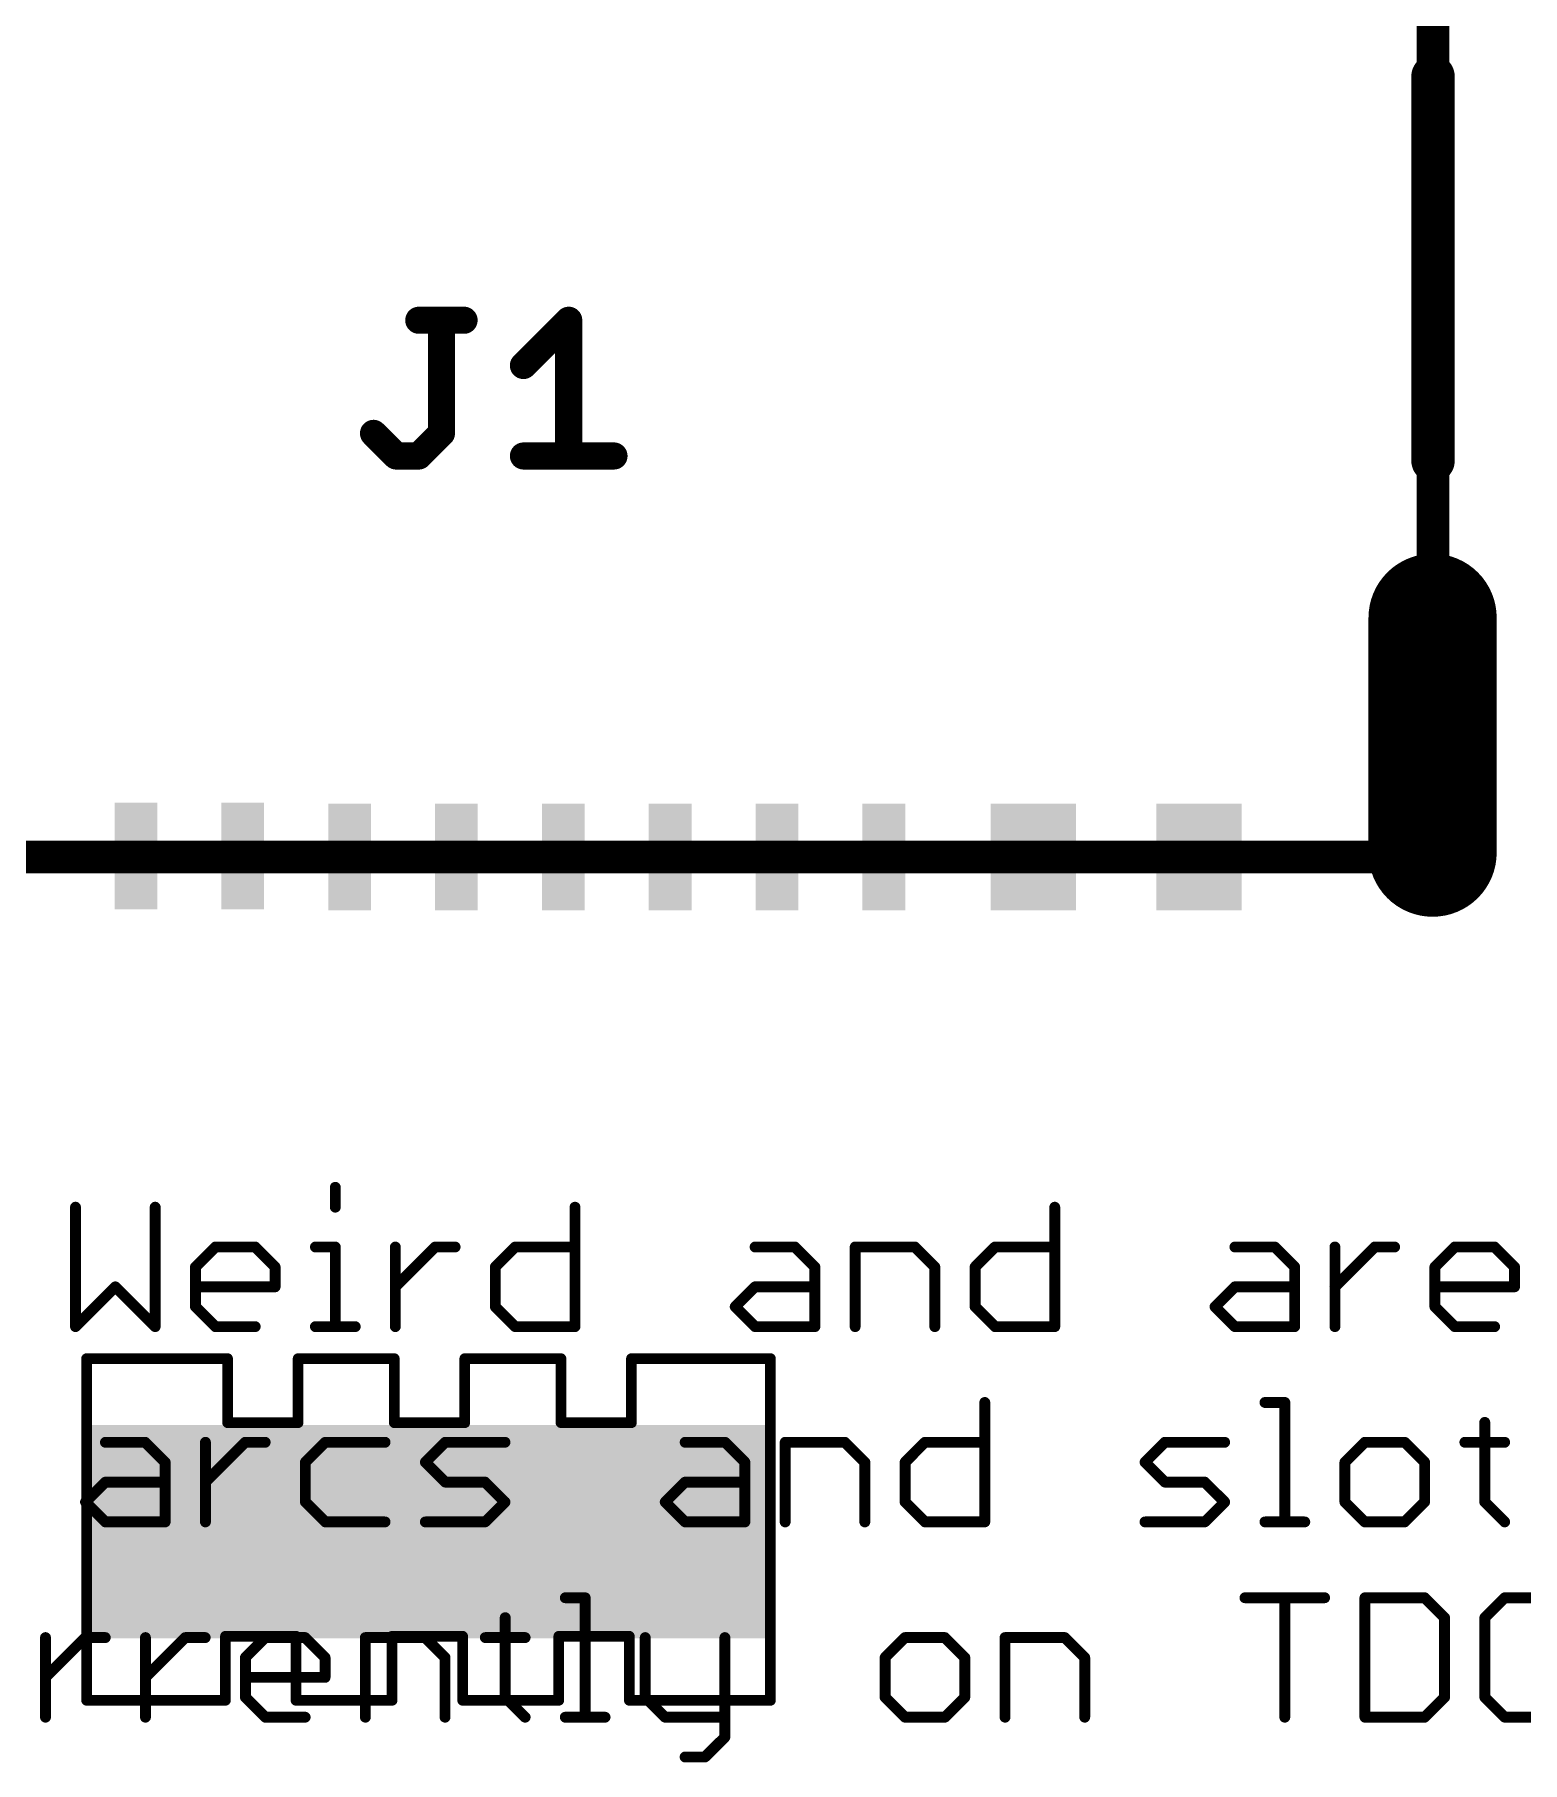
# Model space of a CAD drawing. Extents: x 0 to 102, y -4 to 29.
# Drawn here: x 61.4 to 68.37, y 14.39 to 22.48 of the extents above; entities that cross this region are included whole.
import ezdxf

# ---------------------------------------------------------------- set-up
doc = ezdxf.new("R2010")
doc.units = 0
for name, color, linetype in [('21', 253, 'CONTINUOUS'), ('25', 253, 'CONTINUOUS'), ('51', 41, 'CONTINUOUS')]:
    doc.layers.add(name, color=color, linetype=linetype)

# ---------------------------------------------------------------- blocks, each defined once
blk = doc.blocks.new('RECT')
blk.add_solid([(-0.5, -0.5), (0.5, -0.5), (-0.5, 0.5), (0.5, 0.5)])

msp = doc.modelspace()

# ---------------------------------------------------------------- linework, layer by layer
at = {"layer": '21', "const_width": 0.2032}
msp.add_lwpolyline([(67.947, 20.488), (67.947, 22.288)], dxfattribs=at)
at = {"layer": '21', "const_width": 0.1016}
for points in [[(67.9978, 22.288, 1), (67.8962, 22.288)], [(67.8962, 20.488, 1), (67.9978, 20.488)]]:
    msp.add_lwpolyline(points, format="xyb", dxfattribs=at)
at = {"layer": '25', "const_width": 0.0635}
for points in [[(63.2007, 21.1778, 1), (63.2007, 21.1143)], [(63.3384, 21.146, 1), (63.2749, 21.146)], [(63.4126, 21.1143, 1), (63.4126, 21.1778)], [(63.9341, 21.146, 1), (63.8706, 21.146)], [(63.9248, 21.1236, 1), (63.8799, 21.1685)], [(63.668, 20.9566, 1), (63.7129, 20.9117)], [(63.0113, 20.6389, 1), (62.9664, 20.594)], [(63.2749, 20.6164, 1), (63.3384, 20.6164)], [(63.3291, 20.594, 1), (63.2842, 20.6389)], [(63.0948, 20.5422, 1), (63.0948, 20.4788)], [(63.0723, 20.488, 1), (63.1172, 20.533)], [(63.1783, 20.533, 1), (63.2232, 20.488)], [(63.2007, 20.4788, 1), (63.2007, 20.5422)], [(63.6905, 20.5422, 1), (63.6905, 20.4788)], [(64.1142, 20.4788, 1), (64.1142, 20.5422)], [(63.8706, 20.5105, 1), (63.9341, 20.5105)]]:
    msp.add_lwpolyline(points, format="xyb", dxfattribs=at)
at = {"layer": '25', "const_width": 0.127}
for points in [[(63.2007, 21.146), (63.4126, 21.146)], [(63.3066, 20.6164), (63.3066, 21.146)], [(63.6905, 20.9342), (63.9023, 21.146)], [(63.9023, 21.146), (63.9023, 20.5105)], [(62.9889, 20.6164), (63.0948, 20.5105)], [(63.2007, 20.5105), (63.3066, 20.6164)], [(63.0948, 20.5105), (63.2007, 20.5105)], [(63.6905, 20.5105), (64.1142, 20.5105)]]:
    msp.add_lwpolyline(points, dxfattribs=at)
at = {"layer": '51'}
for points, const_width in [([(67.947, 25.983), (67.947, 18.633)], 0.1524), ([(67.947, 18.633), (67.947, 20.253)], 0.01), ([(67.945, 18.653), (67.945, 19.753)], 0.6), ([(67.947, 18.633), (59.307, 18.633)], 0.1524), ([(62.81, 17.0863), (62.81, 16.9931)], 0.0508), ([(61.5942, 16.9931), (61.5942, 16.4338)], 0.0508), ([(61.9671, 16.4338), (61.9671, 16.9931)], 0.0508), ([(63.9317, 16.9931), (63.9317, 16.4338)], 0.0508), ([(66.1769, 16.9931), (66.1769, 16.4338)], 0.0508), ([(62.1555, 16.7134), (62.2487, 16.8067)], 0.0508), ([(62.2487, 16.8067), (62.4352, 16.8067)], 0.0508), ([(62.4352, 16.8067), (62.5284, 16.7134)], 0.0508), ([(62.7168, 16.8067), (62.81, 16.8067)], 0.0508), ([(62.81, 16.8067), (62.81, 16.4338)], 0.0508), ([(63.091, 16.4338), (63.091, 16.8067)], 0.0508), ([(63.091, 16.6202), (63.2775, 16.8067)], 0.0508), ([(63.2775, 16.8067), (63.3707, 16.8067)], 0.0508), ([(63.5588, 16.7134), (63.652, 16.8067)], 0.0508), ([(63.652, 16.8067), (63.9317, 16.8067)], 0.0508), ([(64.7746, 16.8067), (64.9611, 16.8067)], 0.0508), ([(64.9611, 16.8067), (65.0543, 16.7134)], 0.0508), ([(65.2427, 16.4338), (65.2427, 16.8067)], 0.0508), ([(65.2427, 16.8067), (65.5224, 16.8067)], 0.0508), ([(65.5224, 16.8067), (65.6156, 16.7134)], 0.0508), ([(65.804, 16.7134), (65.8972, 16.8067)], 0.0508), ([(65.8972, 16.8067), (66.1769, 16.8067)], 0.0508), ([(67.0199, 16.8067), (67.2063, 16.8067)], 0.0508), ([(67.2063, 16.8067), (67.2995, 16.7134)], 0.0508), ([(67.488, 16.4338), (67.488, 16.8067)], 0.0508), ([(67.488, 16.6202), (67.6744, 16.8067)], 0.0508), ([(67.6744, 16.8067), (67.7676, 16.8067)], 0.0508), ([(67.9557, 16.7134), (68.0489, 16.8067)], 0.0508), ([(68.0489, 16.8067), (68.2354, 16.8067)], 0.0508), ([(68.2354, 16.8067), (68.3286, 16.7134)], 0.0508), ([(62.1555, 16.527), (62.1555, 16.7134)], 0.0508), ([(62.5284, 16.7134), (62.5284, 16.6202)], 0.0508), ([(63.5588, 16.527), (63.5588, 16.7134)], 0.0508), ([(65.0543, 16.7134), (65.0543, 16.4338)], 0.0508), ([(65.6156, 16.7134), (65.6156, 16.4338)], 0.0508), ([(65.804, 16.527), (65.804, 16.7134)], 0.0508), ([(67.2995, 16.7134), (67.2995, 16.4338)], 0.0508), ([(67.9557, 16.527), (67.9557, 16.7134)], 0.0508), ([(68.3286, 16.7134), (68.3286, 16.6202)], 0.0508), ([(61.5942, 16.4338), (61.7806, 16.6202)], 0.0508), ([(61.7806, 16.6202), (61.9671, 16.4338)], 0.0508), ([(62.5284, 16.6202), (62.1555, 16.6202)], 0.0508), ([(64.6814, 16.527), (64.7746, 16.6202)], 0.0508), ([(64.7746, 16.6202), (65.0543, 16.6202)], 0.0508), ([(66.9267, 16.527), (67.0199, 16.6202)], 0.0508), ([(67.0199, 16.6202), (67.2995, 16.6202)], 0.0508), ([(68.3286, 16.6202), (67.9557, 16.6202)], 0.0508), ([(62.2487, 16.4338), (62.1555, 16.527)], 0.0508), ([(63.652, 16.4338), (63.5588, 16.527)], 0.0508), ([(64.7746, 16.4338), (64.6814, 16.527)], 0.0508), ([(65.8972, 16.4338), (65.804, 16.527)], 0.0508), ([(67.0199, 16.4338), (66.9267, 16.527)], 0.0508), ([(68.0489, 16.4338), (67.9557, 16.527)], 0.0508), ([(62.4352, 16.4338), (62.2487, 16.4338)], 0.0508), ([(62.7168, 16.4338), (62.9033, 16.4338)], 0.0508), ([(63.9317, 16.4338), (63.652, 16.4338)], 0.0508), ([(65.0543, 16.4338), (64.7746, 16.4338)], 0.0508), ([(66.1769, 16.4338), (65.8972, 16.4338)], 0.0508), ([(67.2995, 16.4338), (67.0199, 16.4338)], 0.0508), ([(68.2354, 16.4338), (68.0489, 16.4338)], 0.0508), ([(62.306, 16.284), (61.646, 16.284)], 0.05), ([(61.646, 16.284), (61.646, 14.684)], 0.05), ([(62.306, 15.984), (62.306, 16.284)], 0.05), ([(63.086, 16.284), (62.636, 16.284)], 0.05), ([(62.636, 16.284), (62.636, 15.984)], 0.05), ([(63.086, 15.984), (63.086, 16.284)], 0.05), ([(63.866, 16.284), (63.416, 16.284)], 0.05), ([(63.416, 16.284), (63.416, 15.984)], 0.05), ([(63.866, 15.984), (63.866, 16.284)], 0.05), ([(64.846, 16.284), (64.196, 16.284)], 0.05), ([(64.196, 16.284), (64.196, 15.984)], 0.05), ([(64.846, 14.684), (64.846, 16.284)], 0.0508), ([(65.8494, 16.0787), (65.8494, 15.5194)], 0.0508), ([(67.1605, 16.0787), (67.2537, 16.0787)], 0.0508), ([(67.2537, 16.0787), (67.2537, 15.5194)], 0.0508), ([(62.636, 15.984), (62.306, 15.984)], 0.05), ([(63.416, 15.984), (63.086, 15.984)], 0.05), ([(64.196, 15.984), (63.866, 15.984)], 0.05), ([(68.1892, 15.9855), (68.1892, 15.6126)], 0.0508), ([(61.7342, 15.8923), (61.9206, 15.8923)], 0.0508), ([(61.9206, 15.8923), (62.0138, 15.799)], 0.0508), ([(62.2023, 15.5194), (62.2023, 15.8923)], 0.0508), ([(62.2023, 15.7058), (62.3887, 15.8923)], 0.0508), ([(62.3887, 15.8923), (62.4819, 15.8923)], 0.0508), ([(62.7633, 15.8923), (62.67, 15.799)], 0.0508), ([(63.0429, 15.8923), (62.7633, 15.8923)], 0.0508), ([(63.2314, 15.799), (63.3246, 15.8923)], 0.0508), ([(63.3246, 15.8923), (63.6042, 15.8923)], 0.0508), ([(64.4472, 15.8923), (64.6336, 15.8923)], 0.0508), ([(64.6336, 15.8923), (64.7268, 15.799)], 0.0508), ([(64.9153, 15.5194), (64.9153, 15.8923)], 0.0508), ([(64.9153, 15.8923), (65.1949, 15.8923)], 0.0508), ([(65.1949, 15.8923), (65.2881, 15.799)], 0.0508), ([(65.4766, 15.799), (65.5698, 15.8923)], 0.0508), ([(65.5698, 15.8923), (65.8494, 15.8923)], 0.0508), ([(66.5992, 15.799), (66.6924, 15.8923)], 0.0508), ([(66.6924, 15.8923), (66.9721, 15.8923)], 0.0508), ([(67.6279, 15.8923), (67.5347, 15.799)], 0.0508), ([(67.8144, 15.8923), (67.6279, 15.8923)], 0.0508), ([(67.9076, 15.799), (67.8144, 15.8923)], 0.0508), ([(68.096, 15.8923), (68.2825, 15.8923)], 0.0508), ([(62.0138, 15.799), (62.0138, 15.5194)], 0.0508), ([(62.67, 15.799), (62.67, 15.6126)], 0.0508), ([(63.3246, 15.7058), (63.2314, 15.799)], 0.0508), ([(64.7268, 15.799), (64.7268, 15.5194)], 0.0508), ([(65.2881, 15.799), (65.2881, 15.5194)], 0.0508), ([(65.4766, 15.6126), (65.4766, 15.799)], 0.0508), ([(66.6924, 15.7058), (66.5992, 15.799)], 0.0508), ([(67.5347, 15.799), (67.5347, 15.6126)], 0.0508), ([(67.9076, 15.6126), (67.9076, 15.799)], 0.0508), ([(61.641, 15.6126), (61.7342, 15.7058)], 0.0508), ([(61.7342, 15.7058), (62.0138, 15.7058)], 0.0508), ([(63.511, 15.7058), (63.3246, 15.7058)], 0.0508), ([(63.6042, 15.6126), (63.511, 15.7058)], 0.0508), ([(64.354, 15.6126), (64.4472, 15.7058)], 0.0508), ([(64.4472, 15.7058), (64.7268, 15.7058)], 0.0508), ([(66.8788, 15.7058), (66.6924, 15.7058)], 0.0508), ([(66.9721, 15.6126), (66.8788, 15.7058)], 0.0508), ([(61.7342, 15.5194), (61.641, 15.6126)], 0.0508), ([(62.67, 15.6126), (62.7633, 15.5194)], 0.0508), ([(63.511, 15.5194), (63.6042, 15.6126)], 0.0508), ([(64.4472, 15.5194), (64.354, 15.6126)], 0.0508), ([(65.5698, 15.5194), (65.4766, 15.6126)], 0.0508), ([(66.8788, 15.5194), (66.9721, 15.6126)], 0.0508), ([(67.5347, 15.6126), (67.6279, 15.5194)], 0.0508), ([(67.8144, 15.5194), (67.9076, 15.6126)], 0.0508), ([(68.1892, 15.6126), (68.2825, 15.5194)], 0.0508), ([(62.0138, 15.5194), (61.7342, 15.5194)], 0.0508), ([(62.7633, 15.5194), (63.0429, 15.5194)], 0.0508), ([(63.2314, 15.5194), (63.511, 15.5194)], 0.0508), ([(64.7268, 15.5194), (64.4472, 15.5194)], 0.0508), ([(65.8494, 15.5194), (65.5698, 15.5194)], 0.0508), ([(66.5992, 15.5194), (66.8788, 15.5194)], 0.0508), ([(67.1605, 15.5194), (67.3469, 15.5194)], 0.0508), ([(67.6279, 15.5194), (67.8144, 15.5194)], 0.0508), ([(63.8862, 15.1643), (63.9794, 15.1643)], 0.0508), ([(63.9794, 15.1643), (63.9794, 14.605)], 0.0508), ([(67.0669, 15.1643), (67.4398, 15.1643)], 0.0508), ([(67.2534, 14.605), (67.2534, 15.1643)], 0.0508), ([(67.6283, 15.1643), (67.6283, 14.605)], 0.0508), ([(67.9079, 15.1643), (67.6283, 15.1643)], 0.0508), ([(68.0011, 15.0711), (67.9079, 15.1643)], 0.0508), ([(68.2828, 15.1643), (68.1896, 15.0711)], 0.0508), ([(68.4692, 15.1643), (68.2828, 15.1643)], 0.0508), ([(63.6052, 15.0711), (63.6052, 14.6982)], 0.0508), ([(68.0011, 14.6982), (68.0011, 15.0711)], 0.0508), ([(68.1896, 15.0711), (68.1896, 14.6982)], 0.0508), ([(61.4538, 14.605), (61.4538, 14.9779)], 0.0508), ([(61.4538, 14.7914), (61.6403, 14.9779)], 0.0508), ([(61.6403, 14.9779), (61.7335, 14.9779)], 0.0508), ([(61.9216, 14.605), (61.9216, 14.9779)], 0.0508), ([(61.9216, 14.7914), (62.108, 14.9779)], 0.0508), ([(62.108, 14.9779), (62.2012, 14.9779)], 0.0508), ([(62.296, 14.684), (62.296, 14.984)], 0.05), ([(62.296, 14.984), (62.626, 14.984)], 0.05), ([(62.3894, 14.8846), (62.4826, 14.9779)], 0.0508), ([(62.4826, 14.9779), (62.669, 14.9779)], 0.0508), ([(62.626, 14.984), (62.626, 14.684)], 0.05), ([(62.669, 14.9779), (62.7622, 14.8846)], 0.0508), ([(62.9507, 14.605), (62.9507, 14.9779)], 0.0508), ([(62.9507, 14.9779), (63.2303, 14.9779)], 0.0508), ([(63.076, 14.684), (63.076, 14.984)], 0.05), ([(63.076, 14.984), (63.406, 14.984)], 0.05), ([(63.2303, 14.9779), (63.3235, 14.8846)], 0.0508), ([(63.406, 14.984), (63.406, 14.684)], 0.05), ([(63.512, 14.9779), (63.6984, 14.9779)], 0.0508), ([(63.856, 14.684), (63.856, 14.984)], 0.05), ([(63.856, 14.984), (64.186, 14.984)], 0.05), ([(64.186, 14.984), (64.186, 14.684)], 0.05), ([(64.2604, 14.9779), (64.2604, 14.6982)], 0.0508), ([(64.6332, 14.9779), (64.6332, 14.5118)], 0.0508), ([(65.4762, 14.9779), (65.383, 14.8846)], 0.0508), ([(65.6626, 14.9779), (65.4762, 14.9779)], 0.0508), ([(65.7559, 14.8846), (65.6626, 14.9779)], 0.0508), ([(65.9443, 14.605), (65.9443, 14.9779)], 0.0508), ([(65.9443, 14.9779), (66.224, 14.9779)], 0.0508), ([(66.224, 14.9779), (66.3172, 14.8846)], 0.0508), ([(62.3894, 14.6982), (62.3894, 14.8846)], 0.0508), ([(62.7622, 14.8846), (62.7622, 14.7914)], 0.0508), ([(63.3235, 14.8846), (63.3235, 14.605)], 0.0508), ([(65.383, 14.8846), (65.383, 14.6982)], 0.0508), ([(65.7559, 14.6982), (65.7559, 14.8846)], 0.0508), ([(66.3172, 14.8846), (66.3172, 14.605)], 0.0508), ([(62.7622, 14.7914), (62.3894, 14.7914)], 0.0508), ([(61.646, 14.684), (62.296, 14.684)], 0.05), ([(62.4826, 14.605), (62.3894, 14.6982)], 0.0508), ([(62.626, 14.684), (63.076, 14.684)], 0.05), ([(63.406, 14.684), (63.856, 14.684)], 0.05), ([(63.6052, 14.6982), (63.6984, 14.605)], 0.0508), ([(64.186, 14.684), (64.846, 14.684)], 0.05), ([(64.2604, 14.6982), (64.3536, 14.605)], 0.0508), ([(65.383, 14.6982), (65.4762, 14.605)], 0.0508), ([(65.6626, 14.605), (65.7559, 14.6982)], 0.0508), ([(67.9079, 14.605), (68.0011, 14.6982)], 0.0508), ([(68.1896, 14.6982), (68.2828, 14.605)], 0.0508), ([(62.669, 14.605), (62.4826, 14.605)], 0.0508), ([(63.8862, 14.605), (64.0726, 14.605)], 0.0508), ([(64.3536, 14.605), (64.6332, 14.605)], 0.0508), ([(65.4762, 14.605), (65.6626, 14.605)], 0.0508), ([(67.6283, 14.605), (67.9079, 14.605)], 0.0508), ([(68.2828, 14.605), (68.4692, 14.605)], 0.0508), ([(64.6332, 14.5118), (64.54, 14.4186)], 0.0508), ([(64.54, 14.4186), (64.4468, 14.4186)], 0.0508)]:
    msp.add_lwpolyline(points, dxfattribs=dict(at, const_width=const_width))
for points, const_width in [([(67.9495, 20.253, 1), (67.9445, 20.253)], 0.005), ([(68.095, 19.753, 1), (67.795, 19.753)], 0.3), ([(67.795, 18.653, 1), (68.095, 18.653)], 0.3), ([(67.947, 18.5949, 1), (67.947, 18.6711)], 0.0762), ([(67.9089, 18.633, 1), (67.9851, 18.633)], 0.0762), ([(67.9445, 18.633, 1), (67.9495, 18.633)], 0.005), ([(62.8227, 17.0863, 1), (62.7973, 17.0863)], 0.0254), ([(61.6069, 16.9931, 1), (61.5815, 16.9931)], 0.0254), ([(61.9798, 16.9931, 1), (61.9544, 16.9931)], 0.0254), ([(62.7973, 16.9931, 1), (62.8227, 16.9931)], 0.0254), ([(63.9444, 16.9931, 1), (63.919, 16.9931)], 0.0254), ([(66.1896, 16.9931, 1), (66.1642, 16.9931)], 0.0254), ([(62.2487, 16.8194, 1), (62.2487, 16.794)], 0.0254), ([(62.2577, 16.7977, 1), (62.2398, 16.8156)], 0.0254), ([(62.4441, 16.8156, 1), (62.4262, 16.7977)], 0.0254), ([(62.4352, 16.794, 1), (62.4352, 16.8194)], 0.0254), ([(62.7168, 16.8194, 1), (62.7168, 16.794)], 0.0254), ([(62.8227, 16.8067, 1), (62.7973, 16.8067)], 0.0254), ([(62.81, 16.794, 1), (62.81, 16.8194)], 0.0254), ([(63.1037, 16.8067, 1), (63.0783, 16.8067)], 0.0254), ([(63.2775, 16.8194, 1), (63.2775, 16.794)], 0.0254), ([(63.2864, 16.7977, 1), (63.2685, 16.8156)], 0.0254), ([(63.3707, 16.794, 1), (63.3707, 16.8194)], 0.0254), ([(63.652, 16.8194, 1), (63.652, 16.794)], 0.0254), ([(63.661, 16.7977, 1), (63.643, 16.8156)], 0.0254), ([(63.9317, 16.794, 1), (63.9317, 16.8194)], 0.0254), ([(64.7746, 16.8194, 1), (64.7746, 16.794)], 0.0254), ([(64.97, 16.8156, 1), (64.9521, 16.7977)], 0.0254), ([(64.9611, 16.794, 1), (64.9611, 16.8194)], 0.0254), ([(65.2554, 16.8067, 1), (65.23, 16.8067)], 0.0254), ([(65.2427, 16.8194, 1), (65.2427, 16.794)], 0.0254), ([(65.5313, 16.8156, 1), (65.5134, 16.7977)], 0.0254), ([(65.5224, 16.794, 1), (65.5224, 16.8194)], 0.0254), ([(65.8972, 16.8194, 1), (65.8972, 16.794)], 0.0254), ([(65.9062, 16.7977, 1), (65.8883, 16.8156)], 0.0254), ([(66.1769, 16.794, 1), (66.1769, 16.8194)], 0.0254), ([(67.0199, 16.8194, 1), (67.0199, 16.794)], 0.0254), ([(67.2153, 16.8156, 1), (67.1973, 16.7977)], 0.0254), ([(67.2063, 16.794, 1), (67.2063, 16.8194)], 0.0254), ([(67.5007, 16.8067, 1), (67.4753, 16.8067)], 0.0254), ([(67.6744, 16.8194, 1), (67.6744, 16.794)], 0.0254), ([(67.6834, 16.7977, 1), (67.6654, 16.8156)], 0.0254), ([(67.7676, 16.794, 1), (67.7676, 16.8194)], 0.0254), ([(68.0489, 16.8194, 1), (68.0489, 16.794)], 0.0254), ([(68.0579, 16.7977, 1), (68.04, 16.8156)], 0.0254), ([(68.2443, 16.8156, 1), (68.2264, 16.7977)], 0.0254), ([(68.2354, 16.794, 1), (68.2354, 16.8194)], 0.0254), ([(62.1682, 16.7134, 1), (62.1428, 16.7134)], 0.0254), ([(62.1465, 16.7224, 1), (62.1645, 16.7045)], 0.0254), ([(62.5411, 16.7134, 1), (62.5157, 16.7134)], 0.0254), ([(62.5194, 16.7045, 1), (62.5374, 16.7224)], 0.0254), ([(63.5715, 16.7134, 1), (63.5461, 16.7134)], 0.0254), ([(63.5498, 16.7224, 1), (63.5678, 16.7045)], 0.0254), ([(65.067, 16.7134, 1), (65.0416, 16.7134)], 0.0254), ([(65.0453, 16.7045, 1), (65.0632, 16.7224)], 0.0254), ([(65.6283, 16.7134, 1), (65.6029, 16.7134)], 0.0254), ([(65.6066, 16.7045, 1), (65.6246, 16.7224)], 0.0254), ([(65.8167, 16.7134, 1), (65.7913, 16.7134)], 0.0254), ([(65.7951, 16.7224, 1), (65.813, 16.7045)], 0.0254), ([(67.3122, 16.7134, 1), (67.2868, 16.7134)], 0.0254), ([(67.2905, 16.7045, 1), (67.3085, 16.7224)], 0.0254), ([(67.9684, 16.7134, 1), (67.943, 16.7134)], 0.0254), ([(67.9467, 16.7224, 1), (67.9647, 16.7045)], 0.0254), ([(68.3413, 16.7134, 1), (68.3159, 16.7134)], 0.0254), ([(68.3196, 16.7045, 1), (68.3376, 16.7224)], 0.0254), ([(61.7896, 16.6292, 1), (61.7717, 16.6112)], 0.0254), ([(61.7896, 16.6112, 1), (61.7717, 16.6292)], 0.0254), ([(62.1555, 16.6329, 1), (62.1555, 16.6075)], 0.0254), ([(62.5157, 16.6202, 1), (62.5411, 16.6202)], 0.0254), ([(62.5284, 16.6075, 1), (62.5284, 16.6329)], 0.0254), ([(63.0821, 16.6292, 1), (63.1, 16.6112)], 0.0254), ([(64.7746, 16.6329, 1), (64.7746, 16.6075)], 0.0254), ([(64.7836, 16.6112, 1), (64.7657, 16.6292)], 0.0254), ([(65.0543, 16.6075, 1), (65.0543, 16.6329)], 0.0254), ([(67.0199, 16.6329, 1), (67.0199, 16.6075)], 0.0254), ([(67.0288, 16.6112, 1), (67.0109, 16.6292)], 0.0254), ([(67.2995, 16.6075, 1), (67.2995, 16.6329)], 0.0254), ([(67.479, 16.6292, 1), (67.4969, 16.6112)], 0.0254), ([(67.9557, 16.6329, 1), (67.9557, 16.6075)], 0.0254), ([(68.3159, 16.6202, 1), (68.3413, 16.6202)], 0.0254), ([(68.3286, 16.6075, 1), (68.3286, 16.6329)], 0.0254), ([(62.1645, 16.536, 1), (62.1465, 16.518)], 0.0254), ([(62.1428, 16.527, 1), (62.1682, 16.527)], 0.0254), ([(63.5678, 16.536, 1), (63.5498, 16.518)], 0.0254), ([(63.5461, 16.527, 1), (63.5715, 16.527)], 0.0254), ([(64.6904, 16.536, 1), (64.6724, 16.518)], 0.0254), ([(64.6724, 16.536, 1), (64.6904, 16.518)], 0.0254), ([(65.7913, 16.527, 1), (65.8167, 16.527)], 0.0254), ([(65.813, 16.536, 1), (65.7951, 16.518)], 0.0254), ([(66.9356, 16.536, 1), (66.9177, 16.518)], 0.0254), ([(66.9177, 16.536, 1), (66.9356, 16.518)], 0.0254), ([(67.9647, 16.536, 1), (67.9467, 16.518)], 0.0254), ([(67.943, 16.527, 1), (67.9684, 16.527)], 0.0254), ([(61.5852, 16.4428, 1), (61.6032, 16.4248)], 0.0254), ([(61.5815, 16.4338, 1), (61.6069, 16.4338)], 0.0254), ([(61.9544, 16.4338, 1), (61.9798, 16.4338)], 0.0254), ([(61.9581, 16.4248, 1), (61.976, 16.4428)], 0.0254), ([(62.2487, 16.4465, 1), (62.2487, 16.4211)], 0.0254), ([(62.2398, 16.4248, 1), (62.2577, 16.4428)], 0.0254), ([(62.4352, 16.4211, 1), (62.4352, 16.4465)], 0.0254), ([(62.7168, 16.4465, 1), (62.7168, 16.4211)], 0.0254), ([(62.7973, 16.4338, 1), (62.8227, 16.4338)], 0.0254), ([(62.9033, 16.4211, 1), (62.9033, 16.4465)], 0.0254), ([(63.0783, 16.4338, 1), (63.1037, 16.4338)], 0.0254), ([(63.652, 16.4465, 1), (63.652, 16.4211)], 0.0254), ([(63.643, 16.4248, 1), (63.661, 16.4428)], 0.0254), ([(63.919, 16.4338, 1), (63.9444, 16.4338)], 0.0254), ([(63.9317, 16.4211, 1), (63.9317, 16.4465)], 0.0254), ([(64.7746, 16.4465, 1), (64.7746, 16.4211)], 0.0254), ([(64.7657, 16.4248, 1), (64.7836, 16.4428)], 0.0254), ([(65.0416, 16.4338, 1), (65.067, 16.4338)], 0.0254), ([(65.0543, 16.4211, 1), (65.0543, 16.4465)], 0.0254), ([(65.23, 16.4338, 1), (65.2554, 16.4338)], 0.0254), ([(65.6029, 16.4338, 1), (65.6283, 16.4338)], 0.0254), ([(65.8972, 16.4465, 1), (65.8972, 16.4211)], 0.0254), ([(65.8883, 16.4248, 1), (65.9062, 16.4428)], 0.0254), ([(66.1642, 16.4338, 1), (66.1896, 16.4338)], 0.0254), ([(66.1769, 16.4211, 1), (66.1769, 16.4465)], 0.0254), ([(67.0199, 16.4465, 1), (67.0199, 16.4211)], 0.0254), ([(67.0109, 16.4248, 1), (67.0288, 16.4428)], 0.0254), ([(67.2868, 16.4338, 1), (67.3122, 16.4338)], 0.0254), ([(67.2995, 16.4211, 1), (67.2995, 16.4465)], 0.0254), ([(67.4753, 16.4338, 1), (67.5007, 16.4338)], 0.0254), ([(68.0489, 16.4465, 1), (68.0489, 16.4211)], 0.0254), ([(68.04, 16.4248, 1), (68.0579, 16.4428)], 0.0254), ([(68.2354, 16.4211, 1), (68.2354, 16.4465)], 0.0254), ([(61.646, 16.2965, 1), (61.646, 16.2715)], 0.025), ([(61.6585, 16.284, 1), (61.6335, 16.284)], 0.025), ([(62.3185, 16.284, 1), (62.2935, 16.284)], 0.025), ([(62.306, 16.2715, 1), (62.306, 16.2965)], 0.025), ([(62.636, 16.2965, 1), (62.636, 16.2715)], 0.025), ([(62.6485, 16.284, 1), (62.6235, 16.284)], 0.025), ([(63.0985, 16.284, 1), (63.0735, 16.284)], 0.025), ([(63.086, 16.2715, 1), (63.086, 16.2965)], 0.025), ([(63.416, 16.2965, 1), (63.416, 16.2715)], 0.025), ([(63.4285, 16.284, 1), (63.4035, 16.284)], 0.025), ([(63.8785, 16.284, 1), (63.8535, 16.284)], 0.025), ([(63.866, 16.2715, 1), (63.866, 16.2965)], 0.025), ([(64.196, 16.2965, 1), (64.196, 16.2715)], 0.025), ([(64.2085, 16.284, 1), (64.1835, 16.284)], 0.025), ([(64.8587, 16.284, 1), (64.8333, 16.284)], 0.0254), ([(64.846, 16.2715, 1), (64.846, 16.2965)], 0.025), ([(65.8621, 16.0787, 1), (65.8367, 16.0787)], 0.0254), ([(67.1605, 16.0914, 1), (67.1605, 16.066)], 0.0254), ([(67.2664, 16.0787, 1), (67.241, 16.0787)], 0.0254), ([(67.2537, 16.066, 1), (67.2537, 16.0914)], 0.0254), ([(62.306, 15.9965, 1), (62.306, 15.9715)], 0.025), ([(62.2935, 15.984, 1), (62.3185, 15.984)], 0.025), ([(62.6235, 15.984, 1), (62.6485, 15.984)], 0.025), ([(62.636, 15.9715, 1), (62.636, 15.9965)], 0.025), ([(63.086, 15.9965, 1), (63.086, 15.9715)], 0.025), ([(63.0735, 15.984, 1), (63.0985, 15.984)], 0.025), ([(63.4035, 15.984, 1), (63.4285, 15.984)], 0.025), ([(63.416, 15.9715, 1), (63.416, 15.9965)], 0.025), ([(63.866, 15.9965, 1), (63.866, 15.9715)], 0.025), ([(63.8535, 15.984, 1), (63.8785, 15.984)], 0.025), ([(64.1835, 15.984, 1), (64.2085, 15.984)], 0.025), ([(64.196, 15.9715, 1), (64.196, 15.9965)], 0.025), ([(68.2019, 15.9855, 1), (68.1765, 15.9855)], 0.0254), ([(61.7342, 15.905, 1), (61.7342, 15.8796)], 0.0254), ([(61.9296, 15.9012, 1), (61.9116, 15.8833)], 0.0254), ([(61.9206, 15.8796, 1), (61.9206, 15.905)], 0.0254), ([(62.215, 15.8923, 1), (62.1896, 15.8923)], 0.0254), ([(62.3887, 15.905, 1), (62.3887, 15.8796)], 0.0254), ([(62.3977, 15.8833, 1), (62.3797, 15.9012)], 0.0254), ([(62.4819, 15.8796, 1), (62.4819, 15.905)], 0.0254), ([(62.7633, 15.905, 1), (62.7633, 15.8796)], 0.0254), ([(62.7722, 15.8833, 1), (62.7543, 15.9012)], 0.0254), ([(63.0429, 15.8796, 1), (63.0429, 15.905)], 0.0254), ([(63.3246, 15.905, 1), (63.3246, 15.8796)], 0.0254), ([(63.3335, 15.8833, 1), (63.3156, 15.9012)], 0.0254), ([(63.6042, 15.8796, 1), (63.6042, 15.905)], 0.0254), ([(64.4472, 15.905, 1), (64.4472, 15.8796)], 0.0254), ([(64.6426, 15.9012, 1), (64.6246, 15.8833)], 0.0254), ([(64.6336, 15.8796, 1), (64.6336, 15.905)], 0.0254), ([(64.928, 15.8923, 1), (64.9026, 15.8923)], 0.0254), ([(64.9153, 15.905, 1), (64.9153, 15.8796)], 0.0254), ([(65.2039, 15.9012, 1), (65.1859, 15.8833)], 0.0254), ([(65.1949, 15.8796, 1), (65.1949, 15.905)], 0.0254), ([(65.5698, 15.905, 1), (65.5698, 15.8796)], 0.0254), ([(65.5788, 15.8833, 1), (65.5608, 15.9012)], 0.0254), ([(65.8494, 15.8796, 1), (65.8494, 15.905)], 0.0254), ([(66.6924, 15.905, 1), (66.6924, 15.8796)], 0.0254), ([(66.7014, 15.8833, 1), (66.6834, 15.9012)], 0.0254), ([(66.9721, 15.8796, 1), (66.9721, 15.905)], 0.0254), ([(67.6279, 15.905, 1), (67.6279, 15.8796)], 0.0254), ([(67.6369, 15.8833, 1), (67.619, 15.9012)], 0.0254), ([(67.8233, 15.9012, 1), (67.8054, 15.8833)], 0.0254), ([(67.8144, 15.8796, 1), (67.8144, 15.905)], 0.0254), ([(68.096, 15.905, 1), (68.096, 15.8796)], 0.0254), ([(68.2825, 15.8796, 1), (68.2825, 15.905)], 0.0254), ([(62.0265, 15.799, 1), (62.0011, 15.799)], 0.0254), ([(62.0048, 15.7901, 1), (62.0228, 15.808)], 0.0254), ([(62.6827, 15.799, 1), (62.6573, 15.799)], 0.0254), ([(62.6611, 15.808, 1), (62.679, 15.7901)], 0.0254), ([(63.2403, 15.808, 1), (63.2224, 15.7901)], 0.0254), ([(63.2224, 15.808, 1), (63.2403, 15.7901)], 0.0254), ([(64.7395, 15.799, 1), (64.7141, 15.799)], 0.0254), ([(64.7178, 15.7901, 1), (64.7358, 15.808)], 0.0254), ([(65.3008, 15.799, 1), (65.2754, 15.799)], 0.0254), ([(65.2792, 15.7901, 1), (65.2971, 15.808)], 0.0254), ([(65.4893, 15.799, 1), (65.4639, 15.799)], 0.0254), ([(65.4676, 15.808, 1), (65.4856, 15.7901)], 0.0254), ([(66.6082, 15.808, 1), (66.5902, 15.7901)], 0.0254), ([(66.5902, 15.808, 1), (66.6082, 15.7901)], 0.0254), ([(67.5474, 15.799, 1), (67.522, 15.799)], 0.0254), ([(67.5257, 15.808, 1), (67.5437, 15.7901)], 0.0254), ([(67.9203, 15.799, 1), (67.8949, 15.799)], 0.0254), ([(67.8986, 15.7901, 1), (67.9166, 15.808)], 0.0254), ([(61.7342, 15.7185, 1), (61.7342, 15.6931)], 0.0254), ([(61.7432, 15.6968, 1), (61.7252, 15.7148)], 0.0254), ([(62.0138, 15.6931, 1), (62.0138, 15.7185)], 0.0254), ([(62.1933, 15.7148, 1), (62.2113, 15.6968)], 0.0254), ([(63.3246, 15.7185, 1), (63.3246, 15.6931)], 0.0254), ([(63.3156, 15.6968, 1), (63.3335, 15.7148)], 0.0254), ([(63.52, 15.7148, 1), (63.502, 15.6968)], 0.0254), ([(63.511, 15.6931, 1), (63.511, 15.7185)], 0.0254), ([(64.4472, 15.7185, 1), (64.4472, 15.6931)], 0.0254), ([(64.4562, 15.6968, 1), (64.4382, 15.7148)], 0.0254), ([(64.7268, 15.6931, 1), (64.7268, 15.7185)], 0.0254), ([(66.6924, 15.7185, 1), (66.6924, 15.6931)], 0.0254), ([(66.6834, 15.6968, 1), (66.7014, 15.7148)], 0.0254), ([(66.8878, 15.7148, 1), (66.8699, 15.6968)], 0.0254), ([(66.8788, 15.6931, 1), (66.8788, 15.7185)], 0.0254), ([(61.65, 15.6216, 1), (61.632, 15.6036)], 0.0254), ([(61.632, 15.6216, 1), (61.65, 15.6036)], 0.0254), ([(62.6573, 15.6126, 1), (62.6827, 15.6126)], 0.0254), ([(62.679, 15.6216, 1), (62.6611, 15.6036)], 0.0254), ([(63.6132, 15.6036, 1), (63.5952, 15.6216)], 0.0254), ([(63.5952, 15.6036, 1), (63.6132, 15.6216)], 0.0254), ([(64.363, 15.6216, 1), (64.345, 15.6036)], 0.0254), ([(64.345, 15.6216, 1), (64.363, 15.6036)], 0.0254), ([(65.4856, 15.6216, 1), (65.4676, 15.6036)], 0.0254), ([(65.4639, 15.6126, 1), (65.4893, 15.6126)], 0.0254), ([(66.981, 15.6036, 1), (66.9631, 15.6216)], 0.0254), ([(66.9631, 15.6036, 1), (66.981, 15.6216)], 0.0254), ([(67.5437, 15.6216, 1), (67.5257, 15.6036)], 0.0254), ([(67.522, 15.6126, 1), (67.5474, 15.6126)], 0.0254), ([(67.8949, 15.6126, 1), (67.9203, 15.6126)], 0.0254), ([(67.9166, 15.6036, 1), (67.8986, 15.6216)], 0.0254), ([(68.1765, 15.6126, 1), (68.2019, 15.6126)], 0.0254), ([(68.1982, 15.6216, 1), (68.1803, 15.6036)], 0.0254), ([(61.7342, 15.5321, 1), (61.7342, 15.5067)], 0.0254), ([(61.7252, 15.5104, 1), (61.7432, 15.5284)], 0.0254), ([(62.0138, 15.5067, 1), (62.0138, 15.5321)], 0.0254), ([(62.7633, 15.5321, 1), (62.7633, 15.5067)], 0.0254), ([(62.7543, 15.5104, 1), (62.7722, 15.5284)], 0.0254), ([(63.0429, 15.5067, 1), (63.0429, 15.5321)], 0.0254), ([(63.2314, 15.5321, 1), (63.2314, 15.5067)], 0.0254), ([(63.502, 15.5284, 1), (63.52, 15.5104)], 0.0254), ([(63.511, 15.5067, 1), (63.511, 15.5321)], 0.0254), ([(64.4472, 15.5321, 1), (64.4472, 15.5067)], 0.0254), ([(64.4382, 15.5104, 1), (64.4562, 15.5284)], 0.0254), ([(64.7268, 15.5067, 1), (64.7268, 15.5321)], 0.0254), ([(65.5698, 15.5321, 1), (65.5698, 15.5067)], 0.0254), ([(65.5608, 15.5104, 1), (65.5788, 15.5284)], 0.0254), ([(65.8494, 15.5067, 1), (65.8494, 15.5321)], 0.0254), ([(66.5992, 15.5321, 1), (66.5992, 15.5067)], 0.0254), ([(66.8699, 15.5284, 1), (66.8878, 15.5104)], 0.0254), ([(66.8788, 15.5067, 1), (66.8788, 15.5321)], 0.0254), ([(67.1605, 15.5321, 1), (67.1605, 15.5067)], 0.0254), ([(67.3469, 15.5067, 1), (67.3469, 15.5321)], 0.0254), ([(67.6279, 15.5321, 1), (67.6279, 15.5067)], 0.0254), ([(67.619, 15.5104, 1), (67.6369, 15.5284)], 0.0254), ([(67.8054, 15.5284, 1), (67.8233, 15.5104)], 0.0254), ([(67.8144, 15.5067, 1), (67.8144, 15.5321)], 0.0254), ([(68.2735, 15.5104, 1), (68.2914, 15.5284)], 0.0254), ([(62.0011, 15.5194, 1), (62.0265, 15.5194)], 0.0254), ([(62.1896, 15.5194, 1), (62.215, 15.5194)], 0.0254), ([(64.7141, 15.5194, 1), (64.7395, 15.5194)], 0.0254), ([(64.9026, 15.5194, 1), (64.928, 15.5194)], 0.0254), ([(65.2754, 15.5194, 1), (65.3008, 15.5194)], 0.0254), ([(65.8367, 15.5194, 1), (65.8621, 15.5194)], 0.0254), ([(67.241, 15.5194, 1), (67.2664, 15.5194)], 0.0254), ([(63.8862, 15.177, 1), (63.8862, 15.1516)], 0.0254), ([(63.9921, 15.1643, 1), (63.9667, 15.1643)], 0.0254), ([(63.9794, 15.1516, 1), (63.9794, 15.177)], 0.0254), ([(67.0669, 15.177, 1), (67.0669, 15.1516)], 0.0254), ([(67.2661, 15.1643, 1), (67.2407, 15.1643)], 0.0254), ([(67.4398, 15.1516, 1), (67.4398, 15.177)], 0.0254), ([(67.641, 15.1643, 1), (67.6156, 15.1643)], 0.0254), ([(67.6283, 15.177, 1), (67.6283, 15.1516)], 0.0254), ([(67.9169, 15.1733, 1), (67.8989, 15.1553)], 0.0254), ([(67.9079, 15.1516, 1), (67.9079, 15.177)], 0.0254), ([(68.2828, 15.177, 1), (68.2828, 15.1516)], 0.0254), ([(68.2918, 15.1553, 1), (68.2738, 15.1733)], 0.0254), ([(63.6179, 15.0711, 1), (63.5925, 15.0711)], 0.0254), ([(68.0138, 15.0711, 1), (67.9884, 15.0711)], 0.0254), ([(67.9921, 15.0621, 1), (68.0101, 15.08)], 0.0254), ([(68.2023, 15.0711, 1), (68.1769, 15.0711)], 0.0254), ([(68.1806, 15.08, 1), (68.1985, 15.0621)], 0.0254), ([(61.4665, 14.9779, 1), (61.4411, 14.9779)], 0.0254), ([(61.6403, 14.9906, 1), (61.6403, 14.9651)], 0.0254), ([(61.6492, 14.9689, 1), (61.6313, 14.9868)], 0.0254), ([(61.7335, 14.9651, 1), (61.7335, 14.9906)], 0.0254), ([(61.9343, 14.9779, 1), (61.9089, 14.9779)], 0.0254), ([(62.108, 14.9906, 1), (62.108, 14.9651)], 0.0254), ([(62.117, 14.9689, 1), (62.099, 14.9868)], 0.0254), ([(62.2012, 14.9651, 1), (62.2012, 14.9906)], 0.0254), ([(62.3085, 14.984, 1), (62.2835, 14.984)], 0.025), ([(62.296, 14.9965, 1), (62.296, 14.9715)], 0.025), ([(62.4826, 14.9906, 1), (62.4826, 14.9651)], 0.0254), ([(62.4916, 14.9689, 1), (62.4736, 14.9868)], 0.0254), ([(62.6385, 14.984, 1), (62.6135, 14.984)], 0.025), ([(62.626, 14.9715, 1), (62.626, 14.9965)], 0.025), ([(62.678, 14.9868, 1), (62.66, 14.9689)], 0.0254), ([(62.669, 14.9651, 1), (62.669, 14.9906)], 0.0254), ([(62.9507, 14.9906, 1), (62.9507, 14.9651)], 0.0254), ([(62.9634, 14.9779, 1), (62.938, 14.9779)], 0.0254), ([(63.0885, 14.984, 1), (63.0635, 14.984)], 0.025), ([(63.076, 14.9965, 1), (63.076, 14.9715)], 0.025), ([(63.2393, 14.9868, 1), (63.2213, 14.9689)], 0.0254), ([(63.2303, 14.9651, 1), (63.2303, 14.9906)], 0.0254), ([(63.4185, 14.984, 1), (63.3935, 14.984)], 0.025), ([(63.406, 14.9715, 1), (63.406, 14.9965)], 0.025), ([(63.512, 14.9906, 1), (63.512, 14.9651)], 0.0254), ([(63.6984, 14.9651, 1), (63.6984, 14.9906)], 0.0254), ([(63.8685, 14.984, 1), (63.8435, 14.984)], 0.025), ([(63.856, 14.9965, 1), (63.856, 14.9715)], 0.025), ([(64.1985, 14.984, 1), (64.1735, 14.984)], 0.025), ([(64.186, 14.9715, 1), (64.186, 14.9965)], 0.025), ([(64.2731, 14.9779, 1), (64.2477, 14.9779)], 0.0254), ([(64.6459, 14.9779, 1), (64.6205, 14.9779)], 0.0254), ([(65.4762, 14.9906, 1), (65.4762, 14.9651)], 0.0254), ([(65.4852, 14.9689, 1), (65.4672, 14.9868)], 0.0254), ([(65.6716, 14.9868, 1), (65.6537, 14.9689)], 0.0254), ([(65.6626, 14.9651, 1), (65.6626, 14.9906)], 0.0254), ([(65.957, 14.9779, 1), (65.9316, 14.9779)], 0.0254), ([(65.9443, 14.9906, 1), (65.9443, 14.9651)], 0.0254), ([(66.2329, 14.9868, 1), (66.215, 14.9689)], 0.0254), ([(66.224, 14.9651, 1), (66.224, 14.9906)], 0.0254), ([(62.4021, 14.8846, 1), (62.3767, 14.8846)], 0.0254), ([(62.3804, 14.8936, 1), (62.3983, 14.8757)], 0.0254), ([(62.7749, 14.8846, 1), (62.7495, 14.8846)], 0.0254), ([(62.7532, 14.8757, 1), (62.7712, 14.8936)], 0.0254), ([(63.3362, 14.8846, 1), (63.3108, 14.8846)], 0.0254), ([(63.3145, 14.8757, 1), (63.3325, 14.8936)], 0.0254), ([(65.3957, 14.8846, 1), (65.3703, 14.8846)], 0.0254), ([(65.374, 14.8936, 1), (65.392, 14.8757)], 0.0254), ([(65.7686, 14.8846, 1), (65.7432, 14.8846)], 0.0254), ([(65.7469, 14.8757, 1), (65.7648, 14.8936)], 0.0254), ([(66.3299, 14.8846, 1), (66.3045, 14.8846)], 0.0254), ([(66.3082, 14.8757, 1), (66.3262, 14.8936)], 0.0254), ([(61.4449, 14.8004, 1), (61.4628, 14.7824)], 0.0254), ([(61.9126, 14.8004, 1), (61.9306, 14.7824)], 0.0254), ([(62.3894, 14.8041, 1), (62.3894, 14.7787)], 0.0254), ([(62.7622, 14.7787, 1), (62.7622, 14.8041)], 0.0254), ([(62.7495, 14.7914, 1), (62.7749, 14.7914)], 0.0254), ([(61.646, 14.6965, 1), (61.646, 14.6715)], 0.025), ([(61.6335, 14.684, 1), (61.6585, 14.684)], 0.025), ([(62.2835, 14.684, 1), (62.3085, 14.684)], 0.025), ([(62.296, 14.6715, 1), (62.296, 14.6965)], 0.025), ([(62.3983, 14.7072, 1), (62.3804, 14.6892)], 0.0254), ([(62.3767, 14.6982, 1), (62.4021, 14.6982)], 0.0254), ([(62.626, 14.6965, 1), (62.626, 14.6715)], 0.025), ([(62.6135, 14.684, 1), (62.6385, 14.684)], 0.025), ([(63.0635, 14.684, 1), (63.0885, 14.684)], 0.025), ([(63.076, 14.6715, 1), (63.076, 14.6965)], 0.025), ([(63.406, 14.6965, 1), (63.406, 14.6715)], 0.025), ([(63.3935, 14.684, 1), (63.4185, 14.684)], 0.025), ([(63.6142, 14.7072, 1), (63.5962, 14.6892)], 0.0254), ([(63.5925, 14.6982, 1), (63.6179, 14.6982)], 0.0254), ([(63.8435, 14.684, 1), (63.8685, 14.684)], 0.025), ([(63.856, 14.6715, 1), (63.856, 14.6965)], 0.025), ([(64.186, 14.6965, 1), (64.186, 14.6715)], 0.025), ([(64.1735, 14.684, 1), (64.1985, 14.684)], 0.025), ([(64.2694, 14.7072, 1), (64.2514, 14.6892)], 0.0254), ([(64.2477, 14.6982, 1), (64.2731, 14.6982)], 0.0254), ([(64.8333, 14.684, 1), (64.8587, 14.684)], 0.0254), ([(64.846, 14.6715, 1), (64.846, 14.6965)], 0.025), ([(65.392, 14.7072, 1), (65.374, 14.6892)], 0.0254), ([(65.3703, 14.6982, 1), (65.3957, 14.6982)], 0.0254), ([(65.7432, 14.6982, 1), (65.7686, 14.6982)], 0.0254), ([(65.7648, 14.6892, 1), (65.7469, 14.7072)], 0.0254), ([(67.9884, 14.6982, 1), (68.0138, 14.6982)], 0.0254), ([(68.0101, 14.6892, 1), (67.9921, 14.7072)], 0.0254), ([(68.1985, 14.7072, 1), (68.1806, 14.6892)], 0.0254), ([(68.1769, 14.6982, 1), (68.2023, 14.6982)], 0.0254), ([(61.4411, 14.605, 1), (61.4665, 14.605)], 0.0254), ([(61.9089, 14.605, 1), (61.9343, 14.605)], 0.0254), ([(62.4826, 14.6177, 1), (62.4826, 14.5923)], 0.0254), ([(62.4736, 14.596, 1), (62.4916, 14.614)], 0.0254), ([(62.669, 14.5923, 1), (62.669, 14.6177)], 0.0254), ([(62.938, 14.605, 1), (62.9634, 14.605)], 0.0254), ([(63.3108, 14.605, 1), (63.3362, 14.605)], 0.0254), ([(63.6894, 14.596, 1), (63.7074, 14.614)], 0.0254), ([(63.8862, 14.6177, 1), (63.8862, 14.5923)], 0.0254), ([(63.9667, 14.605, 1), (63.9921, 14.605)], 0.0254), ([(64.0726, 14.5923, 1), (64.0726, 14.6177)], 0.0254), ([(64.3536, 14.6177, 1), (64.3536, 14.5923)], 0.0254), ([(64.3446, 14.596, 1), (64.3626, 14.614)], 0.0254), ([(64.6332, 14.5923, 1), (64.6332, 14.6177)], 0.0254), ([(65.4762, 14.6177, 1), (65.4762, 14.5923)], 0.0254), ([(65.4672, 14.596, 1), (65.4852, 14.614)], 0.0254), ([(65.6537, 14.614, 1), (65.6716, 14.596)], 0.0254), ([(65.6626, 14.5923, 1), (65.6626, 14.6177)], 0.0254), ([(65.9316, 14.605, 1), (65.957, 14.605)], 0.0254), ([(66.3045, 14.605, 1), (66.3299, 14.605)], 0.0254), ([(67.2407, 14.605, 1), (67.2661, 14.605)], 0.0254), ([(67.6283, 14.6177, 1), (67.6283, 14.5923)], 0.0254), ([(67.6156, 14.605, 1), (67.641, 14.605)], 0.0254), ([(67.8989, 14.614, 1), (67.9169, 14.596)], 0.0254), ([(67.9079, 14.5923, 1), (67.9079, 14.6177)], 0.0254), ([(68.2828, 14.6177, 1), (68.2828, 14.5923)], 0.0254), ([(68.2738, 14.596, 1), (68.2918, 14.614)], 0.0254), ([(64.6205, 14.5118, 1), (64.6459, 14.5118)], 0.0254), ([(64.6422, 14.5028, 1), (64.6243, 14.5208)], 0.0254), ([(64.4468, 14.4313, 1), (64.4468, 14.4059)], 0.0254), ([(64.5311, 14.4276, 1), (64.549, 14.4096)], 0.0254), ([(64.54, 14.4059, 1), (64.54, 14.4313)], 0.0254)]:
    msp.add_lwpolyline(points, format="xyb", dxfattribs=dict(at, const_width=const_width))

# ---------------------------------------------------------------- block references
at = {"layer": '51', "yscale": 0.5, "rotation": 180}
for p, xscale in [((61.877, 18.638), 0.2), ((62.377, 18.638), 0.2), ((62.877, 18.633), 0.2), ((63.377, 18.633), 0.2), ((63.877, 18.633), 0.2), ((64.377, 18.633), 0.2), ((64.877, 18.633), 0.2), ((65.377, 18.633), 0.2), ((66.077, 18.633), 0.4), ((66.852, 18.633), 0.4)]:
    msp.add_blockref('RECT', p, dxfattribs=dict(at, xscale=xscale))
at = {"layer": '51', "xscale": 3.2, "rotation": 180}
msp.add_blockref('RECT', (63.236, 15.474), dxfattribs=at)

doc.saveas('drawing.dxf')
